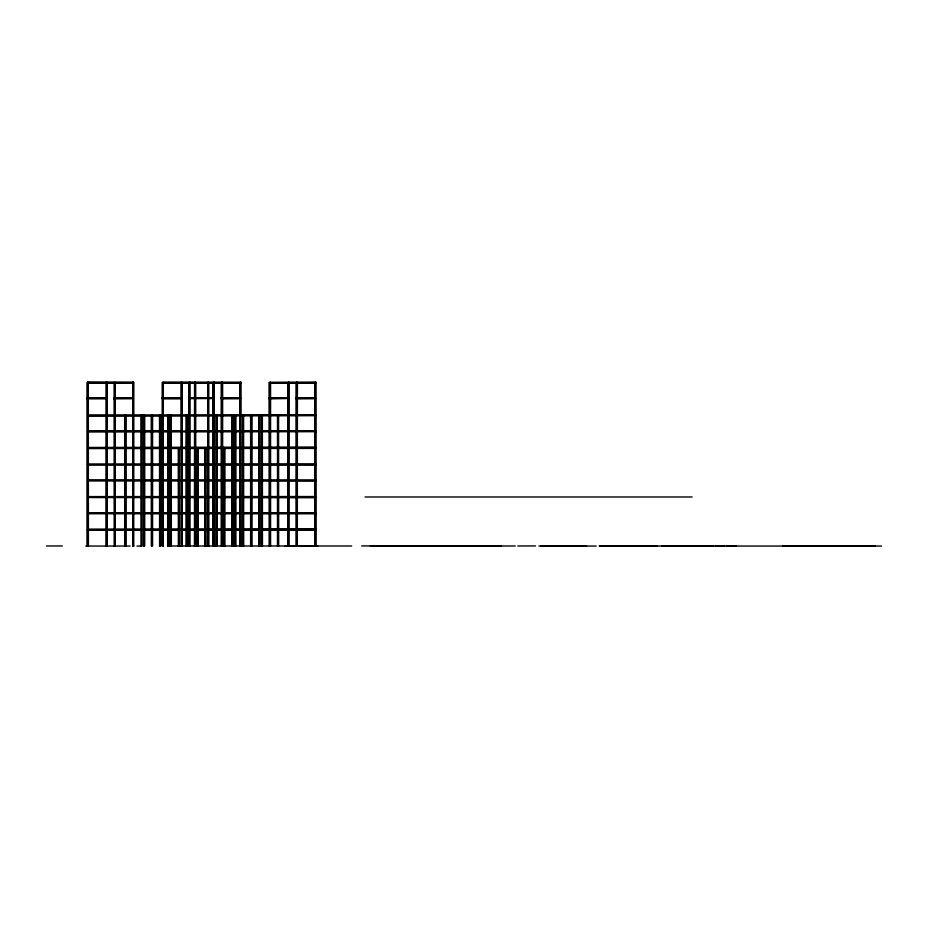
<?xml version="1.0" encoding="UTF-8"?>
<svg xmlns="http://www.w3.org/2000/svg" width="928" height="928" viewBox="0 0 928 928"><rect width="100%" height="100%" fill="white"/><g stroke="black" fill="none" stroke-linecap="round" stroke-linejoin="round"><path stroke-width="1.39" d="M87.661 382.846L87.661 382.174M87.626 414.816L87.847 415.79L315.856 415.454M315.81 415.547L87.847 415.79L87.661 414.886L315.856 414.99M87.626 448.328L87.568 447.644M315.787 448.421L87.847 448.491L87.661 447.598M87.626 480.24L87.615 480.866M315.856 513.114L87.847 512.778L87.626 513.741M106.708 448.328L106.558 447.377M106.79 448.073L106.198 447.644M106.558 481.18L106.244 480.402M106.244 513.578L106.314 512.859M114.33 415.071L114.875 415.454M114.921 447.644L114.805 448.421M114.968 447.934L114.388 448.05M125.547 415.071L125.094 415.628M133.493 414.816L133.18 415.767L133.11 414.735M133.4 448.34L132.982 447.644M132.994 447.934L133.493 448.328M133.11 512.859L133.11 513.834M133.493 513.741L133.504 513.114M141.752 415.361L141.601 414.735M143.736 415.338L144.153 414.735M141.752 448.073L141.694 447.806M144.223 414.816L144.188 415.547M143.712 447.644L143.77 448.328M143.91 481.18L143.77 480.24M144.281 480.924L143.91 480.089M143.77 513.741L143.759 513.114M144.234 513.114L144.223 513.741M151.716 415.071L152.03 415.79L152.343 415.071M152.343 513.497L152.03 512.778L151.716 513.497M159.802 415.338L159.836 414.816M160.37 415.361L159.976 414.677M159.778 447.644L160.289 448.166M162.446 415.071L162.597 415.709M159.836 513.741L159.825 513.114M167.91 415.222C168.455 413.563 168.71 416.776 167.922 415.361M163.073 480.785L162.922 480.147M163.073 513.497L162.922 512.859M168.003 513.578L168.003 513.114M170.717 513.799L171.065 513.068M181.436 381.965L181.285 382.916M178.953 448.34L178.536 447.644M181.285 414.816L181.749 415.454M181.262 415.094L181.656 415.628M178.594 447.69L178.559 448.05M178.594 513.578L178.559 513.219M189.776 382.116L189.637 383.055L189.266 382.232M181.749 513.114L181.285 513.741M189.393 415.709L189.393 414.735M189.312 414.99L189.289 415.338M189.811 448.05L189.556 447.366L189.266 448.212M195.077 383.055L194.938 382.116M195.39 382.916L195.251 381.965M186.54 513.196L186.772 513.892M187.166 513.196L187.015 513.834M195.321 415.709L194.799 414.816M189.706 513.834L189.289 513.219M195.216 447.598L195.077 448.479L195.39 447.528M194.926 447.69L194.938 448.479M195.298 513.346L194.868 512.859M205.39 447.528L205.39 448.328M213.475 382.359L213.869 383.055L213.521 382.51M205.285 513.346L205.842 512.94L205.297 513.497M213.95 414.735C213.278 416.544 214.287 414.074 213.37 415.5M208 513.196L208.545 513.578M214.101 447.783C213.022 446.403 213.626 449.581 213.974 447.934M216.085 415.338L216.12 414.816M216.665 415.222L216.572 414.816M216.259 447.377L216.537 448.259M221.873 383.055L221.722 382.116M222.233 382.788L221.769 382.174M213.336 513.196L214.101 513.497M213.382 513.346L214.055 513.346M222.117 414.735L222.047 415.767L222.186 414.99M216.015 513.346L216.12 513.741M216.63 513.068L216.572 513.741M222.117 448.421L221.954 447.366L221.722 448.328M222.186 513.578L221.954 512.778L222.233 513.625M224.692 513.497L224.1 513.068M232.777 415.454L232.777 414.99M232.858 415.361L232.708 414.735M232.731 447.934L232.22 447.598L232.708 448.421M240.804 382.916L240.665 381.965M232.708 513.834L232.545 512.778M232.22 513.346C232.568 511.885 233.206 514.669 232.174 513.578M240.352 414.99L240.352 415.454M234.796 513.196L235.364 513.462M235.422 513.497L235.271 512.859M243.298 415.709L243.298 414.735M242.95 447.598L243.414 448.212M240.422 513.834L240.422 512.859M240.352 513.114L240.352 513.578M251.592 414.932L251.534 415.616L251.534 414.816M250.896 447.934L251.534 447.528M250.931 447.69L251.534 448.328M250.885 513.625L251.012 512.859M251.488 513.497L250.908 513.219M261.661 414.99L261.638 415.338M262.125 448.328L261.661 447.69M259.654 513.497L259.202 512.94M261.986 481.18L262.032 480.228M270.384 382.359L269.99 383.055L315.624 382.986L315.903 382.232M261.626 513.346C262.752 512.036 261.452 515.272 261.731 512.859M269.804 415.094C270.187 417.043 270.756 413.737 269.619 415.071M269.793 447.644L269.804 448.05M270.164 513.114L269.909 513.834M270.384 513.497L270.234 512.859M277.843 415.338L277.866 414.816M277.866 448.166L277.82 447.644M278.33 448.328L278.377 447.644M277.866 513.114L277.866 513.741M278.365 513.346L278.33 513.741M289.06 382.916L288.643 382.174M288.457 414.816L288.562 415.628M288.608 414.677L288.828 415.628M288.457 448.166L288.411 447.644M288.921 480.24L288.689 481.11M296.554 382.359L296.948 383.055L297.088 382.116M288.457 513.741L288.828 512.94M289.095 513.346L288.991 512.859M296.705 415.709L296.554 415.071M297.088 448.328L296.948 447.377M297.122 513.462L296.624 513.114M315.764 414.816L315.485 415.628M315.543 447.377L315.392 448.328M315.787 480.147L315.903 480.924M315.903 513.625L315.787 512.859M87.615 432.065L87.615 431.079M87.615 497.478L87.615 496.503M87.615 529.215L87.615 530.19M106.534 398.298L106.546 398.019M106.094 464.278L106.732 463.733M106.163 464.429L107.056 464.139L106.024 464.429M106.14 464.522L107.08 464.278M106.801 497.396C105.734 496.84 108.089 496.642 106.024 497.141M106.163 529.552L106.337 530.027M115.014 464.162L114.411 463.791L114.318 464.684M132.669 398.634L132.542 398.019M125.002 496.503L124.909 497.396M133.412 431.01L133.632 432.065M132.936 464.684L132.866 464M133.412 463.814L133.597 464.046M132.878 464.278L133.864 464.278M143.759 432.065L143.596 431.288M143.724 464.615L143.596 464M143.759 497.478L143.596 496.712M143.724 530.027L143.62 529.575M161.971 397.903L162.736 398.158L162.296 398.866L181.053 398.866L181.378 397.903M152.412 529.702L151.658 529.818M159.662 464.568L159.941 463.733L160.428 464.406M159.732 464.278L160.324 463.733M159.662 497.269L160.532 496.596L159.662 496.712M163.142 464.278L162.377 464.278M159.825 497.478L160.66 496.99L159.79 496.654M160.428 529.575C159.349 531.547 159.86 527.672 160.602 529.981M167.91 463.884C167.724 466.274 169.464 462.852 167.864 464.162M170.392 464.568L170.671 463.733L171.158 464.162M167.898 497.222L168.467 497.478L168.467 496.503M180.728 397.903L180.728 398.704M167.852 529.702C169.302 528.09 167.864 531.756 167.91 529.296M171.158 529.575L170.323 529.702L171.158 529.818M181.111 431.856L181.401 431.033L181.888 431.694M178.431 464.278L179.058 463.791L179.15 464.684M181.111 464.568L181.853 464.046M188.86 398.785L188.686 398.019M178.489 496.758L179.29 496.99L178.489 497.222M181.888 497.118L181.053 496.99L181.888 496.874M181.969 497.141L181.842 496.596M187.305 464.429C186.818 462.596 185.89 465.682 187.328 464.522M194.938 398.425L194.335 398.785L194.161 398.019M189.88 464.684L189.88 463.884M187.317 497.396L186.54 496.84L187.444 496.84M187.305 497.141L186.412 496.84L187.444 497.141M186.737 529.157L186.76 530.19L187.305 529.552M189.173 497.118L190.008 496.99L189.173 496.874M187.224 529.818L186.482 529.575M194.625 464.568L194.799 463.791M195.356 464.684L194.752 463.954M189.88 530.097L189.88 529.296M197.954 464.162C196.423 462.817 197.908 466.308 197.908 463.884M195.251 497.478L194.834 496.584M197.954 497.118L197.351 496.503M195.356 530.097L195.251 529.215L194.66 529.575M197.919 529.47C196.342 528.473 198.012 531.64 197.908 529.296M208.684 431.694L208.081 431.079M208.696 464.278L208.034 464.615M214.02 463.791L213.196 464.429L214.113 464.278M214.229 464.429L213.881 463.791L213.336 464.429M214.043 496.712L214.02 497.478M213.336 529.552L213.51 530.027M213.788 530.166L213.881 529.215L213.196 529.552M214.229 529.842L213.672 529.157M222.291 464.522L221.63 463.884M221.63 497.396L221.722 496.503M232.789 464.278L232.012 464.568L232.603 463.872M235.434 431.972L235.341 431.079L242.51 431.102M240.584 398.704L239.853 398.019M232.742 497.222L231.942 496.99L232.742 496.758M232.603 530.108L232.012 529.412L232.789 529.702M235.48 497.118L235.341 496.503M240.178 464.568L240.967 464.278M243.507 464.406L242.672 464.278L243.507 464.162M240.99 497.327C238.937 497.536 241.779 495.494 240.955 497.478M240.77 497.396L241.025 496.84M243.507 497.118L242.672 496.99L243.507 496.874M240.271 529.552L240.839 530.248M243.507 529.575L242.672 529.702L243.507 529.818M242.765 529.575L243.403 530.027M251.569 464.568L250.896 463.954M251.616 497.141L250.838 496.596L251.5 497.222M261.51 431.578C262.427 433.33 262.195 429.594 261.499 431.856M261.522 464.162L262.125 463.791L262.299 464.568M269.851 398.298L269.236 398.785L269.143 397.903M262.346 497.141L261.568 496.596L262.23 497.222M261.626 529.366L262.357 529.702L261.522 529.818M269.549 529.702L270.315 529.702M277.716 464.278L277.866 463.791M278.504 464.568L278.435 464.046M288.55 398.704L287.784 398.158L288.608 398.298M278.33 497.478L278.33 496.503M277.832 530.027L277.866 529.215M277.716 529.702L278.226 529.157L278.504 529.981M289.095 431.288L288.921 432.065M288.306 464.278L289.026 464.046M296.067 398.704L295.997 398.019M289.014 463.884L289.026 464.522M296.798 398.019L296.728 398.53M288.921 496.503L288.921 497.478M315.3 431.972L315.961 431.334M315.346 463.954L315.856 464.777L315.3 463.884M315.996 497.118L315.52 497.443M315.3 530.097L315.3 529.296M88.114 382.638L133.075 382.846M106.558 383.055L106.708 382.116M106.21 415.338L106.244 414.99M133.354 383.055L133.493 382.116M133.551 415.5L133.133 414.816M144.234 448.166L144.281 447.644M163.015 382.638L240.816 382.742M141.694 513.462L141.752 513.196M167.956 447.644L168.316 448.479L168.316 447.377M162.945 480.31L162.992 480.866M162.887 512.94L162.446 513.497M187.085 414.99L186.54 415.361M195.425 415.338L194.903 415.338M181.795 480.924L181.679 480.147M195.031 448.398L194.938 447.377M214.02 382.742L214.02 382.116M208.545 414.99L208 415.361M213.37 447.644L213.486 448.421M214.02 448.328L213.649 447.366M232.812 415.094L232.708 415.709M259.086 447.806L259.109 448.328M259.596 448.05L259.654 447.783M270.384 448.073L269.7 448.166L270.384 447.783M288.596 382.116L288.643 382.846M259.179 512.859L259.028 513.497M288.828 448.34L288.921 447.528M315.88 382.638L270.152 383.055M315.346 513.068L315.543 513.892M87.766 398.425L87.162 398.785L87.058 397.903M105.746 398.019L106.268 398.843L87.383 398.866M113.808 398.425L114.631 398.448L113.912 397.973M87.476 529.575L315.624 529.134L315.949 530.097M125.002 431.079L124.909 431.972M115.014 464.406L114.376 464.615M106.07 496.712L106.801 496.584M114.318 496.596L114.77 497.536L114.55 496.538M106.024 529.552L106.882 529.366L106.616 530.166M133.145 464.824L133.783 464.406M115.014 529.818L114.376 530.027M141.033 464L141.114 464.684M141.764 464.684L141.172 463.954M133.075 496.758L133.04 497.478M162.423 431.172L162.528 432.065M141.671 497.478L141.764 496.596M133.145 530.248L133.632 529.215L132.936 530.097M159.686 464.162L160.474 463.954M159.686 464.406L160.602 464M163.026 463.954L162.423 464.684M151.658 496.874L152.296 496.654M163.154 464.568L163.084 463.884M141.845 529.981L141.172 529.366M181.923 431.856L181.842 431.172M170.694 464.731L171.158 464.406M162.423 496.596L162.528 497.478M152.296 529.366L151.705 530.097M163.154 497.269L162.992 496.503M152.424 529.981L152.354 529.296M159.686 529.575L160.324 529.157M181.923 464.568L181.749 463.791M171.158 497.118L170.346 496.84L171.158 496.874M208.243 398.588L207.57 397.973M187.224 464.406L186.482 464.406M189.927 464.406L189.219 464.684M212.918 398.019L212.999 398.704M213.046 398.634L213.695 398.425M207.942 431.45L208.081 432.065M208.545 432.065L208.406 431.126M186.667 497.396L187.224 496.874M221.862 398.425L221.258 398.785L221.166 397.903M179.15 530.097L179.15 529.296M181.923 529.981L181.401 529.157L181.517 530.166M197.815 497.478L197.478 496.538M187.444 529.842L186.516 529.934M207.988 496.596L207.988 497.396M208.545 497.478L208.081 496.503M224.646 463.954L224.042 464.684M213.382 496.712L213.788 497.559L214.113 496.596M208.696 529.702L208.185 529.157L207.988 530.097M208.034 530.027L208.638 529.296M243.507 431.694L242.672 431.578L243.507 431.45M222.326 497.118L221.722 497.478M235.503 464.568L235.434 463.884M224.704 497.396L224.611 496.503M240.178 464L240.491 464.777M240.387 464.046L240.271 464.429M240.248 464.522L241.164 464.429M234.772 496.596L234.877 497.478M269.862 398.588L269.19 397.973M240.178 496.712L240.491 497.478M250.792 464.406L251.546 464.406M235.376 529.366L234.772 530.097M235.434 530.097L235.434 529.296M269.607 431.172L269.7 432.065M259.016 463.884L259.608 464.615M259.747 464.568L259.005 464.046M240.317 529.412C241.106 531.547 240.352 527.777 240.967 529.702M288.631 398.588L288.55 397.903M259.109 496.503L259.016 497.396M269.654 464.615L270.257 463.884M250.792 529.575L251.395 529.215L251.569 529.981M258.97 529.575L259.712 529.575M269.526 529.412L269.607 530.097M315.427 397.973L314.836 398.704M269.654 530.027L270.257 529.296M296.531 463.884L296.867 464.847L297.192 463.884M315.996 431.694L87.661 431.984M297.238 496.874C295.649 495.598 297.204 498.986 297.192 496.596M288.318 529.575L289.026 529.47M296.496 529.575C298.19 528.496 296.067 531.547 296.763 529.25M106.755 415.5L106.755 414.932M315.624 481.11L88.09 480.866M133.504 382.742L87.94 383.055M152.285 415.094L151.96 415.674M194.787 414.99L195.402 414.99M181.285 447.528L181.517 448.491M205.842 448.328L205.9 447.644M216.108 447.69L216.479 448.34M224.216 447.435L224.1 448.212M232.174 448.328L232.638 448.166M240.352 447.69L240.804 448.328M269.839 382.278L315.694 382.058M296.624 414.99L296.867 415.79M315.392 382.116L315.427 382.846M269.654 513.068L270.35 513.625L269.7 513.578M289.06 513.741L288.457 513.578M87.719 398.704L87.116 397.973M105.92 397.81L106.523 398.182M87.615 463.791L87.58 464.615M87.522 464.046L315.717 463.826M132.611 397.903L133.272 397.903L114.179 397.834M125.57 431.81L125.141 432.03M124.909 463.884L125.57 464.522M141.775 464.522L141.172 464.615M162.992 431.079L162.388 431.694M125.57 497.222L125.431 497.396M106.14 529.47L106.732 529.157M106.94 529.934L106.094 529.702M132.866 496.712L133.852 497.141L132.82 497.141M194.892 398.704L194.961 398.019M132.994 497.327L133.806 496.712L132.959 497.141M114.968 530.097L114.968 529.296M159.825 464.777L160.393 464.522M181.18 431.81L181.853 431.81M124.909 529.296L125.558 530.097M207.524 397.903L208.116 398.634M125.512 530.027L124.967 530.027M189.776 431.079L189.15 431.856M212.999 397.903L213.707 398.298M151.705 496.596L151.798 497.478M213.66 398.53L189.358 398.634M152.354 497.396L152.262 496.503M132.936 529.296L133.806 529.981M179.15 464.522L178.454 464.406M221.827 398.704L221.827 397.903M159.79 497.327L160.509 496.84M141.114 529.296L141.033 529.981M181.842 464.684L181.146 464.406M162.423 496.758L163.026 496.654M186.516 464.046L187.317 463.884L187.05 464.684M213.324 431.172L213.382 431.856M240.027 397.81L240.63 398.182M234.772 431.334L235.341 432.065M214.113 464.684L213.324 464.684M216.618 464.615L216.746 464M197.258 496.596L197.258 497.396M179.15 529.934L178.431 529.702M221.63 464.046L222.291 464.046M242.8 431.334L261.893 431.102M222.291 464.684L222.186 463.791M189.219 529.296L189.927 529.575M189.88 529.934L189.219 530.097M213.312 496.758L214.124 496.758M195.298 530.027L194.799 530.19M221.63 496.758L222.326 496.874M222.291 497.396L222.291 496.596M224.042 496.596L224.611 497.478L224.042 497.222M270.164 431.079L269.561 431.694M250.838 463.884L250.769 464.568M296.067 397.903L315.16 397.729M214.113 530.097L213.196 529.842M240.387 496.758L241.094 496.874M261.568 463.884L261.499 464.568M221.63 529.296L222.291 529.934M224.704 530.097L224.704 529.296M315.485 398.704L315.485 397.903M259.005 496.758L259.446 496.538M242.8 529.47L243.403 529.366M269.607 496.596L269.7 497.478M270.257 497.396L270.164 496.503M250.838 529.296L250.838 530.097M251.5 530.097L250.896 530.027M296.531 464.046L297.192 464.046M277.866 496.503L277.866 497.478M259.016 529.296L259.608 530.027M259.666 530.097L259.747 529.412M261.568 529.296L261.568 530.097M288.968 530.027L288.457 530.19M289.014 530.097L289.014 529.296M315.891 530.027L87.58 530.027M87.766 480.089L315.856 480.402M87.986 513.752L315.694 513.799M151.867 447.435L151.798 448.328M162.841 447.377L162.667 448.479L163.073 447.783M181.749 447.69L181.204 448.073M186.772 447.377L186.54 448.073M181.749 480.402L181.285 480.866M181.679 513.834L181.679 512.859M232.174 480.24L232.568 480.147M288.504 447.598L289.06 447.528M113.947 397.81L113.947 398.785M114.968 431.972L114.318 431.972M88.125 464.615L315.81 464.684M124.967 431.242L125.57 431.334M180.786 397.973L181.436 398.298M124.967 463.954L125.558 463.884M159.964 432.065L160.532 431.972M171.112 431.972L170.462 431.972M221.224 397.973L240.259 397.729M152.296 463.954L151.566 464.278L152.296 464.615M152.262 464.777L152.354 463.884M187.317 431.972L186.667 431.972M189.88 431.972L189.219 431.81M124.967 496.654L125.57 496.758M168.502 464.615L167.852 464.278M141.207 496.503L141.207 497.478M106.662 530.108L106.743 529.366M144.269 497.327L143.62 497.118M152.262 497.478L151.693 497.222M124.967 529.366L125.558 529.296M232.731 431.972L232.406 432.042M162.992 497.478L162.423 497.222M269.735 398.634L269.132 398.53M133.133 529.366L133.783 529.575M208.498 464.684L208.313 463.722L207.988 464.684M186.586 496.654L187.224 496.503M224.646 464.615L224.008 464.406M259.666 431.972L259.016 431.972M159.79 529.366L160.474 529.366M163.026 529.366L162.296 529.702L163.026 530.027M162.992 530.19L163.154 529.412M235.376 464.615L234.645 464.278L235.376 463.954M243.403 464.615L242.765 464.406M315.427 398.634L314.824 398.53M178.594 529.215L179.15 529.47M214.055 497.327L213.196 497.141M181.285 529.215L181.146 529.818M296.635 431.079L297.053 431.984M197.815 530.19L197.954 529.575M270.268 464.046L269.607 464.684M235.294 497.396L234.738 497.118M222.186 530.19L222.186 529.215L221.583 529.818M224.646 529.366L223.915 529.702L224.646 530.027M259.538 497.396L258.97 497.118M269.7 496.503L270.303 496.874M234.772 529.934L235.376 530.027M315.346 496.654L315.996 496.874M162.887 382.104L240.77 382.174M240.712 382.916L162.76 383.078M160.057 448.491L160.347 447.644M114.562 512.801L114.33 513.497M213.556 513.578L214.101 513.196M315.485 512.94L87.847 512.778M133.04 398.75L114.179 398.866M87.661 431.172L315.624 431.01M106.662 431.984L106.476 431.01M106.152 431.972C107.706 432.622 104.899 431.346 106.616 431.01M194.462 397.845L194.938 398.182M132.82 431.717L133.597 431.984M114.747 464.731L114.968 463.884M189.358 431.172L213.916 431.242M213.974 431.984L213.243 431.856L213.544 431.126M87.661 496.584L315.624 496.526M88.044 497.396L315.624 497.559L315.949 496.596M170.601 463.872L171.193 464M240.456 432.123L240.248 431.972M189.556 463.814L189.938 464.278M213.417 496.503L214.055 496.654M170.601 529.296L171.193 529.412M259.446 497.443L259.666 496.596M315.508 496.445L315.3 497.396M315.81 530.108L87.847 530.271M133.272 381.942L133.272 383.078M208.313 383.078L208.626 382.359M87.847 448.398L315.427 448.259M114.063 397.752L132.948 397.729M213.324 397.729L188.755 398.066L213.591 397.973M221.49 398.866L240.352 398.75M269.352 397.752L288.225 397.729M296.299 397.845L315.358 397.892M216.247 431.126L235.376 431.242M106.349 463.733L106.848 463.791M133.145 463.733L133.783 464.162M160.324 464.824L159.732 464.522M240.456 463.733L241.106 464.278M160.324 497.536L159.674 496.99M235.109 497.559L235.55 496.84M87.754 529.25L315.624 529.227M106.349 529.157L107.056 529.552M315.624 497.466L87.847 497.466M133.145 529.157L133.736 529.47M160.324 530.248L159.686 529.818M186.76 529.25L187.444 529.552M88.415 382.51L87.29 382.51L87.29 546.058M105.908 382.51L107.033 382.51L107.033 546.058L106.94 382.51M163.316 382.51L162.191 382.51L162.284 546.058L163.316 546.058L163.316 382.51L163.224 546.058M194.462 382.51L195.588 382.51L195.588 546.058L194.462 546.058L194.555 382.51M208.777 382.51L208.87 546.058L207.744 546.058L207.744 382.51L208.87 382.51M213.08 382.51L214.206 382.51L214.206 546.058L213.08 546.058L213.08 382.51L213.185 546.058M241.141 382.51L240.016 382.51L240.016 546.058L241.141 546.058L241.048 382.51M269.364 382.51L270.489 382.51L270.489 546.058L269.364 546.058L269.364 382.51L269.468 546.058M315.16 382.51L315.16 546.058L315.056 382.51L316.181 382.51M87.383 397.729L106.152 397.729M162.296 397.729L181.053 397.729M106.152 397.834L87.766 398.182M181.053 397.834L162.562 397.973M240.259 397.834L221.769 397.973M288.225 397.834L269.735 397.973M269.468 398.866L287.9 398.53M296.403 398.866L315.056 398.75M187.421 546.058L186.296 546.058L186.296 415.06L187.421 415.06L187.317 546.058M215.783 415.06L216.908 415.06L216.908 546.058L215.783 546.058L215.876 415.06M242.568 415.06L243.704 415.06M151.461 415.222L152.586 415.222L152.586 546.058L151.461 546.058L151.461 415.222L151.566 546.058M171.355 415.222L170.23 415.222L170.23 546.058L171.355 546.058L171.251 415.222M234.54 415.222L235.666 415.222L235.666 546.058L234.54 546.058L234.54 415.222L234.633 546.058M258.773 415.222L259.91 415.222L259.91 546.058L258.773 546.058L258.773 415.222L258.877 546.058M261.336 415.222L262.462 415.222M278.667 415.222L277.542 415.222L277.542 546.058L278.667 546.058L278.574 415.222M126.185 431.102L181.517 431.102M262.717 431.102L288.689 431.102M289.652 431.102L315.717 431.126M87.847 447.458L315.624 447.366L88.09 447.69M87.847 464.847L315.624 464.847M315.624 480.17L88.09 480.402M365.064 496.99L692.149 496.99M46.4 545.977L62.315 545.977M169.453 545.989L178.118 545.989M180.763 545.989L351.666 545.989M361.665 545.931L411.417 545.931M412.716 545.989L446.635 545.931M447.574 545.989L515.249 545.989M517.801 545.989L535.526 545.931M540.769 545.989L578.156 545.989M579.42 545.989L586.566 545.989M599.256 545.989L655.098 545.989M656.792 545.989L667.174 545.989M668.415 545.989L679.899 545.989M680.352 545.989L690.084 545.989M691.65 545.989L701.788 545.989M702.078 545.989L713.156 545.989M715.314 545.989L724.698 545.989M727.03 545.989L736.345 545.989M782.791 545.989L853.83 546M854.758 546L857.333 546M858.562 546L866.636 546M867.935 546L875.255 546M85.782 546.058L130.048 546.058M133.829 546.058L132.704 546.058L132.704 382.51L133.829 382.51L133.736 546.058M136.961 546.058L142.007 546.058L142.007 415.222L140.87 415.222L140.975 546.058M143.434 546.058L144.559 546.058L144.559 415.222L143.434 415.222L143.527 546.058M159.5 546.058L160.625 546.058L160.625 415.06L159.5 415.06L159.593 546.058M178.257 546.058L179.382 546.058L179.382 447.934L178.257 447.934L178.35 546.058M180.948 546.058L182.085 546.058L182.085 382.51L180.948 382.51L181.053 546.058M190.112 546.058L188.987 546.058L188.987 382.51L190.112 382.51L190.02 546.058M206.178 546.058L205.053 546.058L205.053 447.934L206.178 447.934L206.086 546.058M285.105 546.058L317.805 546.058M370.307 546.058L501.143 546.058M538.913 546.058L596.159 546.058M599.72 546.058L657.488 546.058M661.571 546.058L881.6 546.058M87.847 431.01L125.431 431.172M168.328 496.538L167.91 497.396M208.313 382.046L208 382.661M133.4 382.104L87.847 381.942L87.626 382.916M251.465 480.147L251.534 480.24M315.52 432.03L316.019 431.288M224.147 464.777L224.704 463.884M170.984 496.584L170.462 497.396M114.979 529.47L114.318 530.097M213.974 414.886L213.336 415.361M278.33 414.816L278.412 415.071M195.425 382.394L195.495 546.058M316.088 382.51L316.181 546.058M297.331 546.058L297.424 382.51L296.299 382.51L296.299 546.058M296.392 382.51L296.392 546.058M289.153 546.058L289.258 382.51L288.132 382.51L288.132 546.058M288.225 382.51L288.225 546.058M277.634 415.222L277.634 546.058M270.396 382.51L270.396 546.058M262.369 415.222L262.462 546.058L261.336 546.058L261.429 415.222M251.639 415.222L251.639 546.058M250.699 415.222L250.699 546.058M243.6 415.06L243.704 546.058L242.568 546.058L242.672 415.06M240.108 382.51L240.108 546.058M235.573 415.222L235.573 546.058M232.87 415.222L232.87 546.058M231.942 415.222L231.942 546.058M222.43 382.51L222.43 546.058M221.49 382.51L221.49 546.058M216.816 415.06L216.816 546.058M214.113 382.51L214.113 546.058M207.849 382.51L207.849 546.058M205.146 447.934L205.146 546.058M198.047 447.934L198.047 546.058M189.08 382.51L189.08 546.058M186.389 415.06L186.389 546.058M181.981 382.51L181.981 546.058M179.29 447.934L179.29 546.058M170.323 415.222L170.323 546.058M168.699 415.222L168.699 546.058M167.759 415.222L167.759 546.058M160.532 415.06L160.532 546.058M144.466 415.222L144.466 546.058M132.797 382.51L132.797 546.058M125.802 546.058L125.802 415.222L124.677 415.222L124.677 546.058M125.698 415.222L125.698 546.058M115.211 546.058L115.211 382.51L114.086 382.51L114.179 546.058M115.118 382.51L115.118 546.058M106.001 382.51L105.908 546.058M88.322 382.51L88.415 546.058M87.383 382.51L87.383 546.058M262.23 464.522L261.568 464.522L262.172 464.615M222.523 382.51L221.398 382.51L221.398 546.058L222.523 546.058L222.523 382.51M168.792 415.222L167.666 415.222L167.666 546.058L168.792 546.058L168.792 415.222M232.974 415.222L231.849 415.222L231.849 546.058L232.974 546.058L232.974 415.222M251.732 415.222L250.606 415.222L250.606 546.058L251.732 546.058L251.732 415.222M198.151 447.934L197.014 447.934L197.014 546.058L198.151 546.058L198.151 447.934M224.936 447.934L223.81 447.934L223.903 546.058L224.936 546.058L224.936 447.934"/></g></svg>
